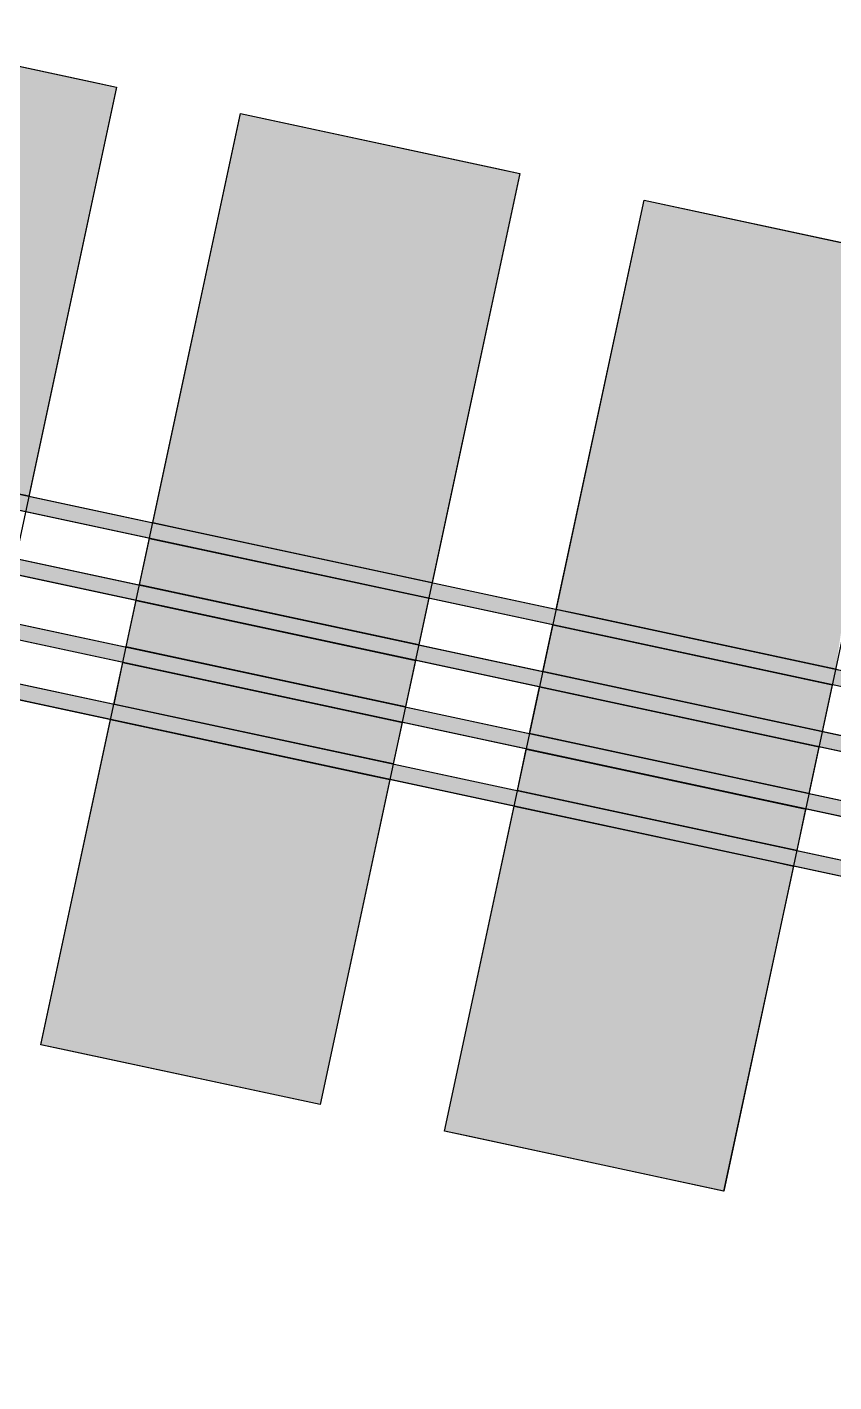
# Model space of a CAD drawing. Header units: millimetres. Extents: x 338 to 506, y 179 to 335.
# Drawn here: x 359.755 to 361.026, y 325.99 to 328.124 of the extents above; entities that cross this region are included whole.
import ezdxf

# ---------------------------------------------------------------- set-up
doc = ezdxf.new("R2010")
doc.units = ezdxf.units.MM
for name, color, linetype in [('MOBILIARIO_K', 252, 'Continuous'), ('MOBILIARIO_URBANO', 51, 'Continuous'), ('MUROS', 32, 'Continuous')]:
    doc.layers.add(name, color=color, linetype=linetype)

# ---------------------------------------------------------------- blocks, each defined once
blk = doc.blocks.new('*U871')
at = {"layer": 'MOBILIARIO_URBANO', "color": 0, "linetype": 'Continuous'}
for p, q in [((139.1543, 147.0898), (139.1801, 147.4971)), ((139.8408, 147.4971), (139.8149, 147.0898)), ((139.8122, 147.048), (139.1543, 147.0898)), ((139.8149, 147.0898), (139.8122, 147.048)), ((138.3005, 146.9103), (138.3026, 146.9435)), ((138.3026, 146.9435), (138.8252, 146.9103)), ((138.2741, 146.4944), (138.3005, 146.9103)), ((138.8252, 146.9103), (138.7988, 146.4944)), ((138.8217, 146.4596), (138.8499, 146.9045)), ((138.8499, 146.9045), (138.8502, 146.9087)), ((138.8502, 146.9087), (138.917, 146.9045)), ((138.917, 146.9045), (138.8888, 146.4596)), ((138.9135, 146.4538), (138.9417, 146.8981)), ((138.9417, 146.8981), (138.942, 146.9029)), ((138.942, 146.9029), (139.0168, 146.8981)), ((139.0168, 146.8981), (138.9886, 146.4538)), ((139.0415, 146.8918), (139.0418, 146.8965)), ((139.0418, 146.8965), (139.1166, 146.8918)), ((139.0133, 146.4474), (139.0415, 146.8918)), ((139.1166, 146.8918), (139.0884, 146.4474)), ((139.1389, 146.8484), (139.1416, 146.8902)), ((139.1416, 146.8902), (139.7996, 146.8484)), ((139.1131, 146.4411), (139.1389, 146.8484)), ((139.7996, 146.8484), (139.7737, 146.4411)), ((138.7967, 146.4612), (138.2741, 146.4944)), ((138.7988, 146.4944), (138.7967, 146.4612)), ((138.8885, 146.4554), (138.8217, 146.4596)), ((138.8888, 146.4596), (138.8885, 146.4554)), ((138.9883, 146.449), (138.9135, 146.4538)), ((138.9886, 146.4538), (138.9883, 146.449)), ((139.0881, 146.4427), (139.0133, 146.4474)), ((139.0884, 146.4474), (139.0881, 146.4427)), ((139.771, 146.3993), (139.1131, 146.4411)), ((139.7737, 146.4411), (139.771, 146.3993)), ((138.2593, 146.2616), (138.2614, 146.2948)), ((138.2614, 146.2948), (138.784, 146.2616)), ((138.2329, 145.8457), (138.2593, 146.2616)), ((138.784, 146.2616), (138.7576, 145.8457)), ((138.7805, 145.8109), (138.8087, 146.2558)), ((138.8087, 146.2558), (138.809, 146.26)), ((138.809, 146.26), (138.8759, 146.2558)), ((138.8759, 146.2558), (138.8476, 145.8109)), ((138.9005, 146.2494), (138.9008, 146.2542)), ((138.9008, 146.2542), (138.9757, 146.2494)), ((138.8723, 145.8051), (138.9005, 146.2494)), ((138.9757, 146.2494), (138.9474, 145.8051)), ((138.9721, 145.7987), (139.0003, 146.2431)), ((139.0003, 146.2431), (139.0006, 146.2478)), ((139.0006, 146.2478), (139.0754, 146.2431)), ((139.0754, 146.2431), (139.0472, 145.7987)), ((139.0977, 146.1997), (139.1004, 146.2415)), ((139.1004, 146.2415), (139.7584, 146.1997)), ((139.0719, 145.7924), (139.0977, 146.1997)), ((139.7584, 146.1997), (139.7325, 145.7924)), ((138.7555, 145.8125), (138.2329, 145.8457)), ((138.7576, 145.8457), (138.7555, 145.8125)), ((138.8473, 145.8067), (138.7805, 145.8109)), ((138.8476, 145.8109), (138.8473, 145.8067)), ((138.9471, 145.8003), (138.8723, 145.8051)), ((138.9474, 145.8051), (138.9471, 145.8003)), ((139.0469, 145.794), (138.9721, 145.7987)), ((139.0472, 145.7987), (139.0469, 145.794))]:
    blk.add_line(p, q, dxfattribs=at)
at = {"layer": 'MOBILIARIO_URBANO', "color": 0, "linetype": 'Continuous', "extrusion": (0, 0, -1)}
for points in [[(-139.1801, 147.4971), (-139.8149, 147.0898), (-139.1543, 147.0898)], [(-139.1801, 147.4971), (-139.8408, 147.4971), (-139.8149, 147.0898)], [(-139.1543, 147.0898), (-139.8149, 147.0898), (-139.8122, 147.048)], [(-138.3026, 146.9435), (-138.8252, 146.9103), (-138.3005, 146.9103)], [(-138.3005, 146.9103), (-138.7988, 146.4944), (-138.2741, 146.4944)], [(-138.3005, 146.9103), (-138.8252, 146.9103), (-138.7988, 146.4944)], [(-138.8499, 146.9045), (-138.8888, 146.4596), (-138.8217, 146.4596)], [(-138.8502, 146.9087), (-138.917, 146.9045), (-138.8499, 146.9045)], [(-138.8499, 146.9045), (-138.917, 146.9045), (-138.8888, 146.4596)], [(-138.9417, 146.8981), (-138.9886, 146.4538), (-138.9135, 146.4538)], [(-138.942, 146.9029), (-139.0168, 146.8981), (-138.9417, 146.8981)], [(-138.9417, 146.8981), (-139.0168, 146.8981), (-138.9886, 146.4538)], [(-139.0418, 146.8965), (-139.1166, 146.8918), (-139.0415, 146.8918)], [(-139.0415, 146.8918), (-139.0884, 146.4474), (-139.0133, 146.4474)], [(-139.0415, 146.8918), (-139.1166, 146.8918), (-139.0884, 146.4474)], [(-139.1416, 146.8902), (-139.7996, 146.8484), (-139.1389, 146.8484)], [(-139.1389, 146.8484), (-139.7737, 146.4411), (-139.1131, 146.4411)], [(-139.1389, 146.8484), (-139.7996, 146.8484), (-139.7737, 146.4411)], [(-138.2741, 146.4944), (-138.7988, 146.4944), (-138.7967, 146.4612)], [(-138.8217, 146.4596), (-138.8888, 146.4596), (-138.8885, 146.4554)], [(-138.9135, 146.4538), (-138.9886, 146.4538), (-138.9883, 146.449)], [(-139.0133, 146.4474), (-139.0884, 146.4474), (-139.0881, 146.4427)], [(-139.1131, 146.4411), (-139.7737, 146.4411), (-139.771, 146.3993)], [(-138.2614, 146.2948), (-138.784, 146.2616), (-138.2593, 146.2616)], [(-138.2593, 146.2616), (-138.7576, 145.8457), (-138.2329, 145.8457)], [(-138.2593, 146.2616), (-138.784, 146.2616), (-138.7576, 145.8457)], [(-138.8087, 146.2558), (-138.8476, 145.8109), (-138.7805, 145.8109)], [(-138.809, 146.26), (-138.8759, 146.2558), (-138.8087, 146.2558)], [(-138.8087, 146.2558), (-138.8759, 146.2558), (-138.8476, 145.8109)], [(-138.9008, 146.2542), (-138.9757, 146.2494), (-138.9005, 146.2494)], [(-138.9005, 146.2494), (-138.9474, 145.8051), (-138.8723, 145.8051)], [(-138.9005, 146.2494), (-138.9757, 146.2494), (-138.9474, 145.8051)], [(-139.0003, 146.2431), (-139.0472, 145.7987), (-138.9721, 145.7987)], [(-139.0006, 146.2478), (-139.0754, 146.2431), (-139.0003, 146.2431)], [(-139.0003, 146.2431), (-139.0754, 146.2431), (-139.0472, 145.7987)], [(-139.1004, 146.2415), (-139.7584, 146.1997), (-139.0977, 146.1997)], [(-139.0977, 146.1997), (-139.7325, 145.7924), (-139.0719, 145.7924)], [(-139.0977, 146.1997), (-139.7584, 146.1997), (-139.7325, 145.7924)], [(-138.2329, 145.8457), (-138.7576, 145.8457), (-138.7555, 145.8125)], [(-138.7805, 145.8109), (-138.8476, 145.8109), (-138.8473, 145.8067)], [(-138.8723, 145.8051), (-138.9474, 145.8051), (-138.9471, 145.8003)], [(-138.9721, 145.7987), (-139.0472, 145.7987), (-139.0469, 145.794)]]:
    blk.add_solid(points, dxfattribs=at)
blk = doc.blocks.new('*U898')
at = {"layer": 'MOBILIARIO_URBANO', "linetype": 'Continuous'}
for p, q in [((138.51, 141.9458), (138.879, 147.757)), ((138.904, 147.757), (138.5351, 141.9458)), ((138.6018, 141.94), (138.9708, 147.7512)), ((138.9959, 147.7512), (138.6269, 141.94)), ((138.7016, 141.9334), (139.0706, 147.7448)), ((139.0957, 147.7448), (138.7267, 141.9334)), ((138.8014, 141.927), (139.1704, 147.7385)), ((139.1954, 147.7385), (138.8265, 141.927))]:
    blk.add_line(p, q, dxfattribs=at)
at = {"layer": 'MOBILIARIO_URBANO', "linetype": 'Continuous', "extrusion": (0, 0, -1)}
for points in [[(-138.879, 147.757), (-138.5351, 141.9458), (-138.51, 141.9458)], [(-138.879, 147.757), (-138.904, 147.757), (-138.5351, 141.9458)], [(-138.9708, 147.7512), (-138.6269, 141.94), (-138.6018, 141.94)], [(-138.9708, 147.7512), (-138.9959, 147.7512), (-138.6269, 141.94)], [(-139.0706, 147.7448), (-138.7267, 141.9334), (-138.7016, 141.9334)], [(-139.0706, 147.7448), (-139.0957, 147.7448), (-138.7267, 141.9334)], [(-139.1704, 147.7385), (-138.8265, 141.927), (-138.8014, 141.927)], [(-139.1704, 147.7385), (-139.1954, 147.7385), (-138.8265, 141.927)]]:
    blk.add_solid(points, dxfattribs=at)
blk = doc.blocks.new('A$C7152A42C')
at = {"layer": 'MOBILIARIO_K'}
for points in [[(138.34377, 147.59217), (139.84075, 147.49712), (139.81224, 147.04802), (138.31525, 147.14307), (138.34377, 147.59217)], [(138.34377, 147.59217), (139.84075, 147.49712), (139.81224, 147.04802), (138.31525, 147.14307), (138.34377, 147.59217)], [(138.30258, 146.94347), (139.79956, 146.84842), (139.77105, 146.39933), (138.27406, 146.49438), (138.30258, 146.94347)], [(138.30258, 146.94347), (139.79956, 146.84842), (139.77105, 146.39933), (138.27406, 146.49438), (138.30258, 146.94347)], [(138.26139, 146.29478), (139.75838, 146.19973), (139.72986, 145.75063), (138.23288, 145.84568), (138.26139, 146.29478)], [(138.26139, 146.29478), (139.75838, 146.19973), (139.72986, 145.75063), (138.23288, 145.84568), (138.26139, 146.29478)]]:
    blk.add_lwpolyline(points, dxfattribs=at)
at = {"layer": 'MOBILIARIO_URBANO'}
for points in [[(138.97219, 148.83033), (138.53496, 141.9442, -1), (138.51001, 141.94578), (138.94724, 148.83192, -1)], [(139.064, 148.8245), (138.62678, 141.93837, -1), (138.60183, 141.93995), (139.03906, 148.82609, -1)], [(139.16379, 148.81796), (138.72656, 141.93183, -1), (138.70161, 141.93341), (139.13884, 148.81954, -1)], [(139.26358, 148.81153), (138.82635, 141.9254, -1), (138.8014, 141.92699), (139.23863, 148.81312, -1)]]:
    blk.add_lwpolyline(points, format="xyb", close=True, dxfattribs=at)
at = {"layer": 'MOBILIARIO_URBANO', "color": 0, "linetype": 'Continuous'}
blk.add_blockref('*U871', (0, 0), dxfattribs=at)
at = {"layer": 'MOBILIARIO_URBANO', "linetype": 'Continuous'}
blk.add_blockref('*U898', (0, 0), dxfattribs=at)

msp = doc.modelspace()

# ---------------------------------------------------------------- block references
at = {"layer": 'MUROS', "color": 32, "rotation": 81.53046525965426}
msp.add_blockref('A$C7152A42C', (484.7482, 168.0844), dxfattribs=at)

doc.saveas('drawing.dxf')
